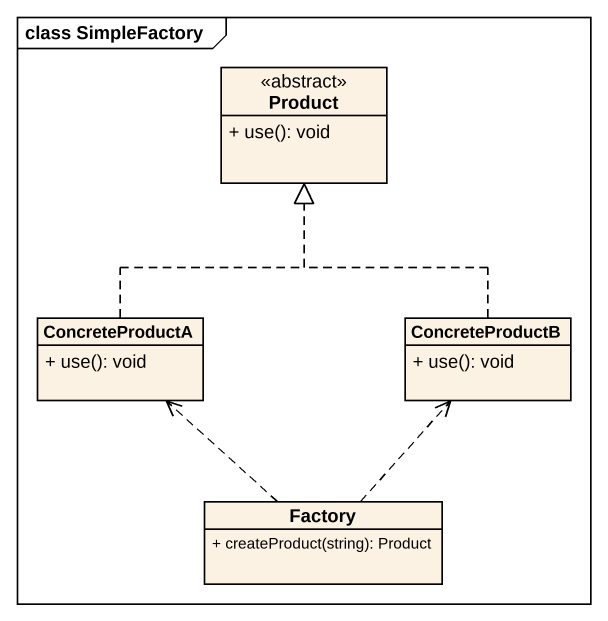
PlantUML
@startuml
mainframe class SimpleFactory
hide circle
hide empty members
skinparam classAttributeIconSize 0
class Product <<abstract>> {
  + use(): void
}
class ConcreteProductA {
  + use(): void
}
class ConcreteProductB {
  + use(): void
}
class Factory {
  + createProduct(string): Product
}
ConcreteProductA .up.|> Product
ConcreteProductB .up.|> Product
Factory .up.> ConcreteProductA
Factory .up.> ConcreteProductB
@enduml
